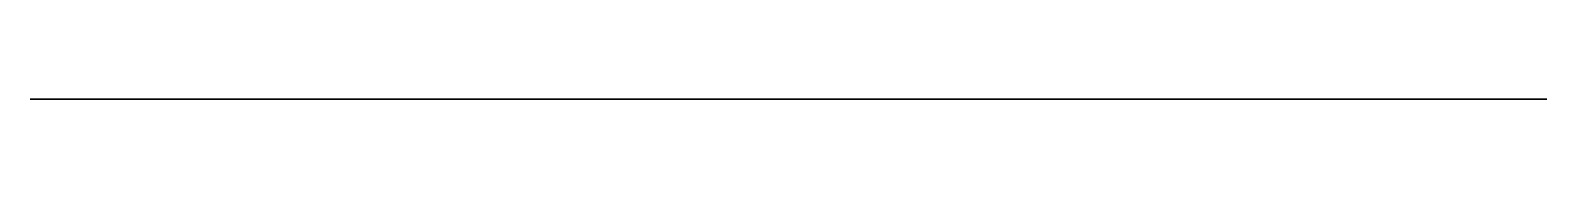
# Model space of a CAD drawing. Header units: millimetres. Extents: x 115.5 to 179, y 0 to 0.
import ezdxf

# ---------------------------------------------------------------- set-up
doc = ezdxf.new("R2010")
doc.units = ezdxf.units.MM
doc.layers.get('0').update_dxf_attribs({"color": 173, "true_color": 0x5858e1})

msp = doc.modelspace()

# ---------------------------------------------------------------- linework, layer by layer
at = {"color": 121, "true_color": 0xa6e5e5}
msp.add_polyline3d([(170.275, 0, -181.064), (169.495, 0, -179.415), (146.4, 0, -179.408), (146.403, 0, -178.633), (146.396, 0, -178.247), (146.375, 0, -177.866), (146.333, 0, -177.493), (146.302, 0, -177.31), (146.263, 0, -177.13), (146.215, 0, -176.954), (146.157, 0, -176.782), (146.09, 0, -176.614), (146.01, 0, -176.45), (145.952, 0, -176.343), (145.89, 0, -176.239), (145.824, 0, -176.137), (145.754, 0, -176.037), (145.681, 0, -175.94), (145.604, 0, -175.846), (145.524, 0, -175.754), (145.441, 0, -175.665), (145.354, 0, -175.579), (145.264, 0, -175.495), (145.171, 0, -175.415), (145.075, 0, -175.338), (144.976, 0, -175.265), (144.873, 0, -175.195), (144.768, 0, -175.128), (144.66, 0, -175.065), (144.464, 0, -174.964), (144.263, 0, -174.876), (144.059, 0, -174.801), (143.851, 0, -174.741), (143.64, 0, -174.693), (143.428, 0, -174.659), (143.214, 0, -174.639), (142.999, 0, -174.632), (142.785, 0, -174.639), (142.571, 0, -174.659), (142.358, 0, -174.693), (142.148, 0, -174.741), (141.94, 0, -174.801), (141.735, 0, -174.876), (141.535, 0, -174.964), (141.339, 0, -175.065), (141.15, 0, -175.179), (140.97, 0, -175.304), (140.799, 0, -175.439), (140.639, 0, -175.584), (140.488, 0, -175.739), (140.348, 0, -175.902), (140.219, 0, -176.074), (140.1, 0, -176.253), (139.994, 0, -176.439), (139.899, 0, -176.632), (139.817, 0, -176.831), (139.747, 0, -177.035), (139.689, 0, -177.244), (139.646, 0, -177.457), (139.615, 0, -177.674), (139.599, 0, -177.894), (138.309, 0, -177.894), (138.285, 0, -177.61), (138.249, 0, -177.328), (138.201, 0, -177.049), (138.14, 0, -176.773), (138.067, 0, -176.5), (137.981, 0, -176.231), (137.885, 0, -175.967), (137.776, 0, -175.707), (137.656, 0, -175.453), (137.525, 0, -175.204), (137.383, 0, -174.96), (137.229, 0, -174.723), (137.065, 0, -174.493), (136.891, 0, -174.27), (136.706, 0, -174.054), (136.511, 0, -173.846), (136.306, 0, -173.647), (136.094, 0, -173.458), (135.874, 0, -173.279), (135.647, 0, -173.111), (135.412, 0, -172.953), (135.172, 0, -172.807), (134.925, 0, -172.671), (134.673, 0, -172.546), (134.415, 0, -172.433), (134.153, 0, -172.331), (133.886, 0, -172.241), (133.615, 0, -172.163), (133.34, 0, -172.097), (133.062, 0, -172.043), (132.78, 0, -172.002), (132.496, 0, -171.973), (132.212, 0, -171.957), (131.927, 0, -171.954), (131.644, 0, -171.964), (131.362, 0, -171.986), (131.082, 0, -172.021), (130.804, 0, -172.068), (130.529, 0, -172.128), (130.257, 0, -172.199), (129.988, 0, -172.283), (129.723, 0, -172.379), (129.463, 0, -172.486), (129.207, 0, -172.605), (128.956, 0, -172.736), (128.711, 0, -172.878), (128.472, 0, -173.031), (128.239, 0, -173.196), (127.355, 0, -170.883), (115.463, 0, -170.883), (115.463, 0, -189.669), (127.365, 0, -189.669), (128.295, 0, -188.232), (161.099, 0, -188.232), (161.782, 0, -189.669), (178.956, 0, -189.669), (178.956, 0, -184.415), (178.94, 0, -183.572), (178.913, 0, -183.155), (178.864, 0, -182.745), (178.831, 0, -182.543), (178.79, 0, -182.344), (178.742, 0, -182.148), (178.685, 0, -181.956), (178.618, 0, -181.768), (178.542, 0, -181.584), (178.455, 0, -181.405), (178.357, 0, -181.23), (178.215, 0, -181.01), (178.061, 0, -180.799), (177.896, 0, -180.595), (177.72, 0, -180.401), (177.533, 0, -180.216), (177.335, 0, -180.041), (177.128, 0, -179.877), (176.91, 0, -179.724), (176.709, 0, -179.598), (176.503, 0, -179.482), (176.292, 0, -179.377), (176.077, 0, -179.283), (175.858, 0, -179.199), (175.636, 0, -179.127), (175.411, 0, -179.065), (175.183, 0, -179.015), (174.952, 0, -178.976), (174.72, 0, -178.948), (174.487, 0, -178.931), (174.253, 0, -178.926), (174.018, 0, -178.932), (173.783, 0, -178.95), (173.549, 0, -178.979), (173.315, 0, -179.021), (173.084, 0, -179.073), (172.856, 0, -179.137), (172.633, 0, -179.212), (172.414, 0, -179.297), (172.2, 0, -179.393), (171.992, 0, -179.499), (171.789, 0, -179.614), (171.592, 0, -179.74), (171.401, 0, -179.875), (171.217, 0, -180.019), (171.041, 0, -180.172), (170.871, 0, -180.334), (170.71, 0, -180.504), (170.556, 0, -180.683), (170.411, 0, -180.869)], close=True, dxfattribs=at)

doc.saveas('drawing.dxf')
